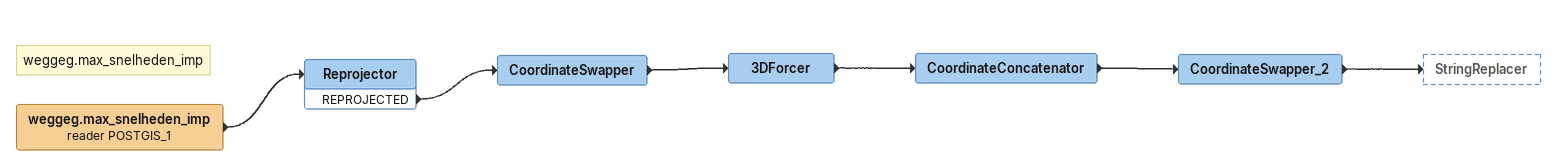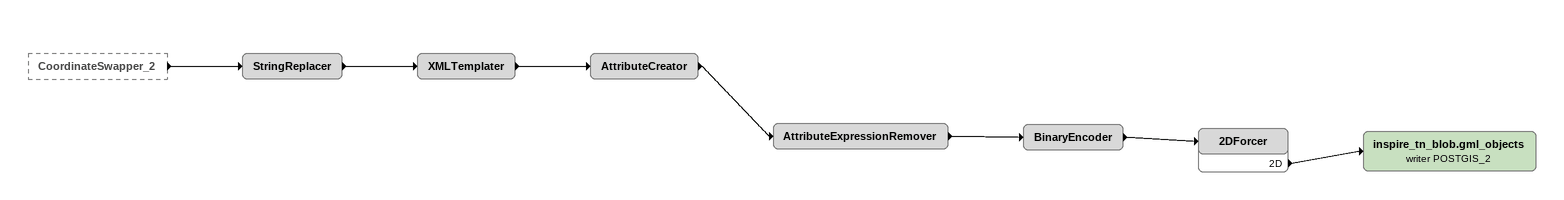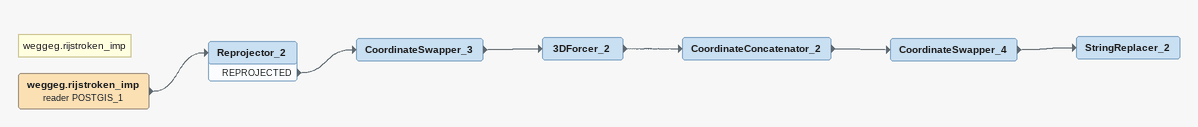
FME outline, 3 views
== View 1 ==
Note: weggeg.max_snelheden_imp
weggeg.max_snelheden_imp (reader POSTGIS_1)
    -> Reprojector
Reprojector
    REPROJECTED -> CoordinateSwapper
CoordinateSwapper
    -> 3DForcer
3DForcer
    -> CoordinateConcatenator
CoordinateConcatenator
    -> CoordinateSwapper_2
CoordinateSwapper_2
    -> StringReplacer

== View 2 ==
CoordinateSwapper_2 [outside]
    -> StringReplacer
StringReplacer
    -> XMLTemplater
XMLTemplater
    -> AttributeCreator
AttributeCreator
    -> AttributeExpressionRemover
AttributeExpressionRemover
    -> BinaryEncoder
BinaryEncoder
    -> 2DForcer
2DForcer
    2D -> inspire_tn_blob.gml_objects (writer POSTGIS_2)
inspire_tn_blob.gml_objects (writer POSTGIS_2)

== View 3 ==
Note: weggeg.rijstroken_imp
weggeg.rijstroken_imp (reader POSTGIS_1)
    -> Reprojector_2
Reprojector_2
    REPROJECTED -> CoordinateSwapper_3
CoordinateSwapper_3
    -> 3DForcer_2
3DForcer_2
    -> CoordinateConcatenator_2
CoordinateConcatenator_2
    -> CoordinateSwapper_4
CoordinateSwapper_4
    -> StringReplacer_2
StringReplacer_2
